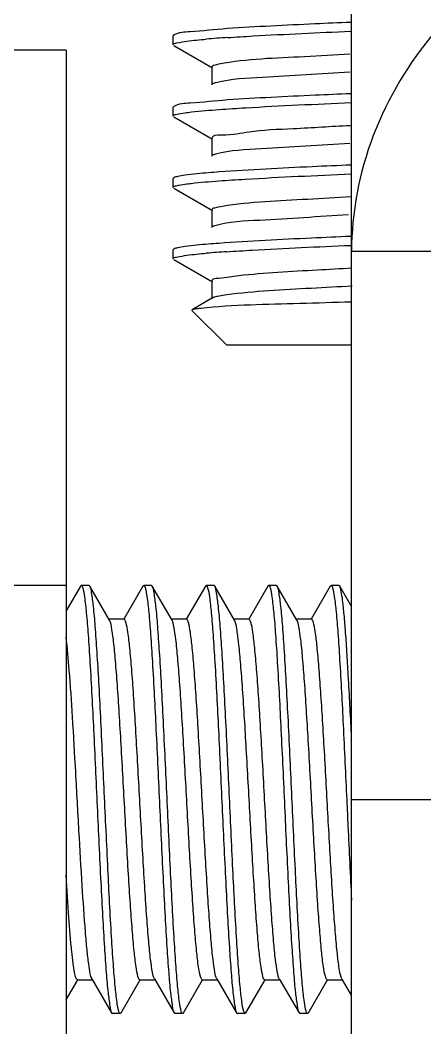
# Model space of a CAD drawing. Extents: x 1725261 to 1937680, y 860327 to 1571294.
# Drawn here: x 1846684 to 1846815.7, y 1248642.6 to 1248970.7 of the extents above; entities that cross this region are included whole.
import ezdxf

# ---------------------------------------------------------------- set-up
doc = ezdxf.new("R2010")
doc.units = 0
doc.header["$LTSCALE"] = 1000
doc.header["$MEASUREMENT"] = 0

msp = doc.modelspace()

# ---------------------------------------------------------------- linework, layer by layer
at = {"linetype": 'Continuous'}
for p, q in [((1846791.82, 1248484.61), (1846791.82, 1249091.63)), ((1846733.98, 1248965.82), (1846733.76, 1248965.57)), ((1846733.76, 1248962.67), (1846733.76, 1248965.57)), ((1846733.76, 1248962.67), (1846733.76, 1248965.57)), ((1846698.91, 1248960.87), (1846629.22, 1248960.87)), ((1846698.91, 1248960.87), (1846698.91, 1248505.18)), ((1846733.98, 1248962.41), (1846746.59, 1248955.11)), ((1846746.34, 1248955.41), (1846746.34, 1248949.6)), ((1846733.98, 1248942.59), (1846733.76, 1248942.34)), ((1846733.76, 1248939.43), (1846733.76, 1248942.34)), ((1846733.76, 1248939.43), (1846733.76, 1248942.34)), ((1846733.98, 1248939.18), (1846746.59, 1248931.88)), ((1846746.34, 1248932.17), (1846746.34, 1248926.37)), ((1846733.98, 1248919.36), (1846733.76, 1248919.11)), ((1846733.76, 1248916.2), (1846733.76, 1248919.11)), ((1846733.76, 1248916.2), (1846733.76, 1248919.11)), ((1846733.98, 1248915.95), (1846746.59, 1248908.65)), ((1846746.34, 1248908.94), (1846746.34, 1248903.13)), ((1846733.98, 1248896.13), (1846733.76, 1248895.87)), ((1846733.76, 1248892.97), (1846733.76, 1248895.87)), ((1846733.76, 1248892.97), (1846733.76, 1248895.87)), ((1846861.52, 1248895.3), (1846791.82, 1248895.3)), ((1846733.98, 1248892.72), (1846746.59, 1248885.42)), ((1846746.34, 1248885.71), (1846746.34, 1248879.9)), ((1846746.59, 1248880.2), (1846739.9, 1248876.32)), ((1846739.9, 1248876.32), (1846739.84, 1248876.15)), ((1846751.19, 1248864.8), (1846739.84, 1248876.15)), ((1846791.82, 1248864.8), (1846751.19, 1248864.8)), ((1846698.91, 1248786.63), (1846629.22, 1248786.63)), ((1846703.58, 1248786.4), (1846698.91, 1248778.34)), ((1846703.58, 1248786.4), (1846703.84, 1248786.63)), ((1846706.39, 1248786.63), (1846703.84, 1248786.63)), ((1846706.39, 1248786.63), (1846703.84, 1248786.63)), ((1846703.84, 1248786.63), (1846703.88, 1248786.62)), ((1846706.64, 1248786.4), (1846706.39, 1248786.63)), ((1846713.06, 1248775.33), (1846706.64, 1248786.4)), ((1846723.91, 1248786.4), (1846717.69, 1248775.66)), ((1846723.91, 1248786.4), (1846724.17, 1248786.63)), ((1846726.71, 1248786.63), (1846724.17, 1248786.63)), ((1846726.71, 1248786.63), (1846724.17, 1248786.63)), ((1846724.17, 1248786.63), (1846724.21, 1248786.62)), ((1846726.97, 1248786.4), (1846726.71, 1248786.63)), ((1846733.39, 1248775.33), (1846726.97, 1248786.4)), ((1846744.24, 1248786.4), (1846738.01, 1248775.66)), ((1846744.24, 1248786.4), (1846744.5, 1248786.63)), ((1846747.04, 1248786.63), (1846744.5, 1248786.63)), ((1846747.04, 1248786.63), (1846744.5, 1248786.63)), ((1846744.5, 1248786.63), (1846744.54, 1248786.62)), ((1846747.3, 1248786.4), (1846747.04, 1248786.63)), ((1846753.72, 1248775.33), (1846747.3, 1248786.4)), ((1846764.57, 1248786.4), (1846758.34, 1248775.66)), ((1846764.57, 1248786.4), (1846764.83, 1248786.63)), ((1846767.37, 1248786.63), (1846764.83, 1248786.63)), ((1846767.37, 1248786.63), (1846764.83, 1248786.63)), ((1846764.83, 1248786.63), (1846764.87, 1248786.62)), ((1846767.63, 1248786.4), (1846767.37, 1248786.63)), ((1846774.05, 1248775.33), (1846767.63, 1248786.4)), ((1846784.9, 1248786.4), (1846778.67, 1248775.66)), ((1846784.9, 1248786.4), (1846785.16, 1248786.63)), ((1846787.7, 1248786.63), (1846785.16, 1248786.63)), ((1846787.7, 1248786.63), (1846785.16, 1248786.63)), ((1846785.16, 1248786.63), (1846785.2, 1248786.62)), ((1846787.96, 1248786.4), (1846787.7, 1248786.63)), ((1846791.82, 1248779.73), (1846787.96, 1248786.4)), ((1846717.8, 1248775.59), (1846712.91, 1248775.59)), ((1846738.13, 1248775.59), (1846733.24, 1248775.59)), ((1846758.46, 1248775.59), (1846753.57, 1248775.59)), ((1846753.85, 1248775.06), (1846753.72, 1248775.33)), ((1846778.79, 1248775.59), (1846773.89, 1248775.59)), ((1846790.24, 1248716.86), (1846790.25, 1248716.68)), ((1846791.82, 1248716.93), (1846861.52, 1248716.93)), ((1846698.91, 1248651.66), (1846702.71, 1248658.2)), ((1846702.59, 1248658.27), (1846707.48, 1248658.27)), ((1846707.33, 1248658.54), (1846713.75, 1248647.46)), ((1846716.81, 1248647.46), (1846723.04, 1248658.2)), ((1846722.92, 1248658.27), (1846727.81, 1248658.27)), ((1846727.66, 1248658.54), (1846734.08, 1248647.46)), ((1846737.14, 1248647.46), (1846743.36, 1248658.2)), ((1846743.25, 1248658.27), (1846748.14, 1248658.27)), ((1846747.99, 1248658.54), (1846754.4, 1248647.46)), ((1846757.46, 1248647.46), (1846763.69, 1248658.2)), ((1846763.58, 1248658.27), (1846768.47, 1248658.27)), ((1846768.31, 1248658.54), (1846774.73, 1248647.46)), ((1846777.79, 1248647.46), (1846784.02, 1248658.2)), ((1846783.9, 1248658.27), (1846788.8, 1248658.27)), ((1846788.64, 1248658.54), (1846788.8, 1248658.27)), ((1846788.8, 1248658.27), (1846791.82, 1248653.05)), ((1846713.75, 1248647.46), (1846714.01, 1248647.24)), ((1846716.55, 1248647.24), (1846714.01, 1248647.24)), ((1846716.55, 1248647.24), (1846714.01, 1248647.24)), ((1846716.55, 1248647.24), (1846716.51, 1248647.24)), ((1846716.81, 1248647.46), (1846716.55, 1248647.24)), ((1846734.08, 1248647.46), (1846734.34, 1248647.24)), ((1846736.88, 1248647.24), (1846734.34, 1248647.24)), ((1846736.88, 1248647.24), (1846734.34, 1248647.24)), ((1846736.88, 1248647.24), (1846736.84, 1248647.24)), ((1846737.14, 1248647.46), (1846736.88, 1248647.24)), ((1846754.4, 1248647.46), (1846754.66, 1248647.24)), ((1846757.21, 1248647.24), (1846754.66, 1248647.24)), ((1846757.21, 1248647.24), (1846754.66, 1248647.24)), ((1846757.21, 1248647.24), (1846757.17, 1248647.24)), ((1846757.46, 1248647.46), (1846757.21, 1248647.24)), ((1846774.73, 1248647.46), (1846774.99, 1248647.24)), ((1846777.53, 1248647.24), (1846774.99, 1248647.24)), ((1846777.53, 1248647.24), (1846774.99, 1248647.24)), ((1846777.53, 1248647.24), (1846777.49, 1248647.24)), ((1846777.79, 1248647.46), (1846777.53, 1248647.24))]:
    msp.add_line(p, q, dxfattribs=at)
for centre, radius, start, end in [((1846778.19, 1248564.04), 401.84, 93.8141, 94.8058), ((1846777.89, 1248498.1), 398.06, 93.8424, 94.8038)]:
    msp.add_arc(centre, radius, start, end, dxfattribs=at)
for points, knots in [([(1846791.51, 1248969.94), (1846787.64, 1248969.78), (1846774.23, 1248969.18), (1846760.82, 1248968.53), (1846751.3, 1248967.88)], [0, 0, 0, 0, 0.28888, 1, 1, 1, 1]), ([(1846751.3, 1248967.88), (1846747.29, 1248967.61), (1846741.67, 1248966.83), (1846735.55, 1248966.72), (1846733.98, 1248965.82)], [0, 0, 0, 0, 0.690313, 1, 1, 1, 1]), ([(1846751.46, 1248964.99), (1846754.21, 1248965.17), (1846767.55, 1248965.98), (1846780.91, 1248966.58), (1846791.5, 1248967.04)], [0, 0, 0, 0, 0.20666, 1, 1, 1, 1]), ([(1846819.04, 1248966.99), (1846810.6, 1248956.9), (1846796.83, 1248934.27), (1846791.82, 1248908.1), (1846791.82, 1248895.3)], [0, 0, 0, 0, 0.506705, 1, 1, 1, 1]), ([(1846733.76, 1248962.67), (1846733.76, 1248963.09), (1846735.98, 1248963.37), (1846737.11, 1248963.67), (1846738.23, 1248963.82)], [0, 0, 0, 0, 0.271559, 1, 1, 1, 1]), ([(1846791.29, 1248959.53), (1846786.36, 1248959.27), (1846772.15, 1248958.37), (1846757.8, 1248958.06), (1846748.65, 1248956.3)], [0, 0, 0, 0, 0.346423, 1, 1, 1, 1]), ([(1846748.65, 1248956.3), (1846748.07, 1248956.18), (1846747.39, 1248956.03), (1846746.34, 1248955.65), (1846746.34, 1248955.41)], [0, 0, 0, 0, 0.709574, 1, 1, 1, 1]), ([(1846791.29, 1248953.72), (1846781.78, 1248953.23), (1846767.32, 1248952.16), (1846752.65, 1248951.5), (1846747.76, 1248950.29)], [0, 0, 0, 0, 0.653589, 1, 1, 1, 1]), ([(1846747.76, 1248950.29), (1846747.52, 1248950.24), (1846747.13, 1248950.13), (1846746.74, 1248949.98), (1846746.59, 1248949.89)], [0, 0, 0, 0, 0.589728, 1, 1, 1, 1]), ([(1846791.5, 1248946.71), (1846787.65, 1248946.54), (1846774.3, 1248945.95), (1846760.94, 1248945.3), (1846751.46, 1248944.66)], [0, 0, 0, 0, 0.28855, 1, 1, 1, 1]), ([(1846751.46, 1248944.66), (1846747.41, 1248944.38), (1846741.74, 1248943.6), (1846735.56, 1248943.5), (1846733.98, 1248942.59)], [0, 0, 0, 0, 0.690488, 1, 1, 1, 1]), ([(1846748.76, 1248941.56), (1846751.61, 1248941.77), (1846765.9, 1248942.68), (1846780.2, 1248943.32), (1846791.65, 1248943.81)], [0, 0, 0, 0, 0.199878, 1, 1, 1, 1]), ([(1846733.76, 1248939.43), (1846733.76, 1248939.8), (1846735.65, 1248940.11), (1846736.63, 1248940.36), (1846737.6, 1248940.5)], [0, 0, 0, 0, 0.274156, 1, 1, 1, 1]), ([(1846737.6, 1248940.5), (1846738.31, 1248940.6), (1846742.02, 1248941.05), (1846745.75, 1248941.34), (1846748.76, 1248941.56)], [0, 0, 0, 0, 0.191478, 1, 1, 1, 1]), ([(1846791.31, 1248936.3), (1846785.15, 1248935.98), (1846774.54, 1248935.24), (1846759.49, 1248934.77), (1846752.62, 1248933.01), (1846746.34, 1248933.26), (1846746.34, 1248932.17)], [0, 0, 0, 0, 0.408978, 0.726291, 0.927833, 1, 1, 1, 1]), ([(1846791.3, 1248930.49), (1846781.68, 1248929.99), (1846767.16, 1248928.86), (1846752.38, 1248928.3), (1846747.55, 1248927.01)], [0, 0, 0, 0, 0.658464, 1, 1, 1, 1]), ([(1846747.55, 1248927.01), (1846747.36, 1248926.96), (1846747.03, 1248926.86), (1846746.72, 1248926.73), (1846746.59, 1248926.66)], [0, 0, 0, 0, 0.581089, 1, 1, 1, 1]), ([(1846748.76, 1248921.24), (1846747.62, 1248921.15), (1846743.89, 1248920.86), (1846740.16, 1248920.53), (1846737.6, 1248920.17)], [0, 0, 0, 0, 0.307315, 1, 1, 1, 1]), ([(1846748.62, 1248918.32), (1846751.48, 1248918.53), (1846765.81, 1248919.45), (1846780.16, 1248920.09), (1846791.64, 1248920.58)], [0, 0, 0, 0, 0.199508, 1, 1, 1, 1]), ([(1846791.65, 1248923.48), (1846787.44, 1248923.3), (1846773.14, 1248922.66), (1846758.84, 1248921.97), (1846748.76, 1248921.24)], [0, 0, 0, 0, 0.294353, 1, 1, 1, 1]), ([(1846733.76, 1248916.2), (1846733.76, 1248916.57), (1846735.63, 1248916.88), (1846736.61, 1248917.13), (1846737.56, 1248917.26)], [0, 0, 0, 0, 0.274335, 1, 1, 1, 1]), ([(1846737.6, 1248920.17), (1846736.81, 1248920.06), (1846735.6, 1248919.85), (1846734.37, 1248919.58), (1846733.98, 1248919.36)], [0, 0, 0, 0, 0.643846, 1, 1, 1, 1]), ([(1846737.56, 1248917.26), (1846738.26, 1248917.36), (1846741.94, 1248917.81), (1846745.64, 1248918.1), (1846748.62, 1248918.32)], [0, 0, 0, 0, 0.191445, 1, 1, 1, 1]), ([(1846791.55, 1248913.08), (1846786.86, 1248912.84), (1846772.94, 1248912.01), (1846758.93, 1248911.49), (1846749.77, 1248910.03)], [0, 0, 0, 0, 0.335812, 1, 1, 1, 1]), ([(1846749.77, 1248910.03), (1846748.91, 1248909.89), (1846747.99, 1248909.67), (1846746.33, 1248909.28), (1846746.34, 1248908.94)], [0, 0, 0, 0, 0.720112, 1, 1, 1, 1]), ([(1846790.77, 1248907.23), (1846781.12, 1248906.73), (1846766.73, 1248905.52), (1846751.99, 1248905.1), (1846747.31, 1248903.71)], [0, 0, 0, 0, 0.664513, 1, 1, 1, 1]), ([(1846747.31, 1248903.71), (1846747.17, 1248903.67), (1846746.93, 1248903.59), (1846746.69, 1248903.48), (1846746.59, 1248903.43)], [0, 0, 0, 0, 0.569413, 1, 1, 1, 1]), ([(1846748.62, 1248897.99), (1846747.49, 1248897.91), (1846743.8, 1248897.62), (1846740.1, 1248897.29), (1846737.56, 1248896.93)], [0, 0, 0, 0, 0.307366, 1, 1, 1, 1]), ([(1846791.45, 1248900.24), (1846787.24, 1248900.06), (1846772.96, 1248899.42), (1846758.68, 1248898.73), (1846748.62, 1248897.99)], [0, 0, 0, 0, 0.294609, 1, 1, 1, 1]), ([(1846751.21, 1248895.27), (1846753.97, 1248895.46), (1846767.37, 1248896.28), (1846780.78, 1248896.88), (1846791.43, 1248897.34)], [0, 0, 0, 0, 0.206107, 1, 1, 1, 1]), ([(1846733.76, 1248892.97), (1846733.76, 1248893.39), (1846735.98, 1248893.67), (1846737.1, 1248893.97), (1846738.22, 1248894.12)], [0, 0, 0, 0, 0.271614, 1, 1, 1, 1]), ([(1846737.56, 1248896.93), (1846736.78, 1248896.82), (1846735.58, 1248896.62), (1846734.36, 1248896.35), (1846733.98, 1248896.13)], [0, 0, 0, 0, 0.643454, 1, 1, 1, 1]), ([(1846755.08, 1248887.45), (1846752.9, 1248887.23), (1846750.84, 1248886.57), (1846746.33, 1248886.5), (1846746.34, 1248885.71)], [0, 0, 0, 0, 0.734394, 1, 1, 1, 1]), ([(1846791.93, 1248889.86), (1846788.17, 1248889.67), (1846775.87, 1248889.01), (1846763.57, 1248888.31), (1846755.08, 1248887.45)], [0, 0, 0, 0, 0.306539, 1, 1, 1, 1]), ([(1846751.19, 1248881.19), (1846750.37, 1248881.08), (1846749.02, 1248880.88), (1846747.68, 1248880.6), (1846747.16, 1248880.43)], [0, 0, 0, 0, 0.599115, 1, 1, 1, 1]), ([(1846792, 1248884.06), (1846787.56, 1248883.83), (1846773.95, 1248883.06), (1846760.3, 1248882.42), (1846751.19, 1248881.19)], [0, 0, 0, 0, 0.325706, 1, 1, 1, 1]), ([(1846791.71, 1248878.89), (1846786.12, 1248878.73), (1846769.8, 1248878.16), (1846753.43, 1248877.94), (1846742.74, 1248876.82)], [0, 0, 0, 0, 0.34233, 1, 1, 1, 1]), ([(1846747.16, 1248880.43), (1846747.05, 1248880.39), (1846746.85, 1248880.33), (1846746.67, 1248880.24), (1846746.59, 1248880.2)], [0, 0, 0, 0, 0.559909, 1, 1, 1, 1]), ([(1846742.74, 1248876.82), (1846742.1, 1248876.76), (1846741.17, 1248876.62), (1846740.18, 1248876.48), (1846739.9, 1248876.32)], [0, 0, 0, 0, 0.666426, 1, 1, 1, 1]), ([(1846703.88, 1248786.62), (1846703.92, 1248786.61), (1846704.17, 1248786.43), (1846704.24, 1248786.12), (1846704.32, 1248785.89)], [0, 0, 0, 0, 0.146246, 1, 1, 1, 1]), ([(1846704.32, 1248785.89), (1846704.62, 1248784.92), (1846705.02, 1248782.19), (1846705.59, 1248777.09), (1846706.14, 1248769.98), (1846706.97, 1248757.28), (1846707.92, 1248738.63), (1846709.03, 1248714.74), (1846709.97, 1248694.46), (1846710.77, 1248679.19), (1846711.34, 1248669.36), (1846711.92, 1248661.12), (1846712.44, 1248654.68), (1846713.05, 1248650.38), (1846713.37, 1248648.11), (1846713.75, 1248647.46)], [0, 0, 0, 0, 0.021868, 0.059293, 0.111148, 0.175758, 0.334416, 0.514504, 0.692433, 0.773207, 0.844889, 0.905123, 0.951944, 0.983855, 1, 1, 1, 1]), ([(1846716.08, 1248647.98), (1846715.77, 1248648.95), (1846715.37, 1248651.68), (1846714.8, 1248656.79), (1846714.25, 1248663.9), (1846713.42, 1248676.6), (1846712.47, 1248695.25), (1846711.37, 1248719.13), (1846710.42, 1248739.41), (1846709.63, 1248754.68), (1846709.06, 1248764.51), (1846708.47, 1248772.75), (1846707.96, 1248779.19), (1846707.34, 1248783.48), (1846707.02, 1248785.76), (1846706.64, 1248786.4)], [0, 0, 0, 0, 0.021893, 0.059337, 0.111209, 0.175831, 0.334488, 0.514558, 0.692467, 0.773229, 0.8449, 0.905129, 0.951948, 0.983856, 1, 1, 1, 1]), ([(1846724.21, 1248786.62), (1846724.25, 1248786.61), (1846724.49, 1248786.44), (1846724.56, 1248786.14), (1846724.64, 1248785.91)], [0, 0, 0, 0, 0.147522, 1, 1, 1, 1]), ([(1846724.64, 1248785.91), (1846724.95, 1248784.96), (1846725.34, 1248782.24), (1846725.92, 1248777.16), (1846726.47, 1248770.06), (1846727.29, 1248757.37), (1846728.24, 1248738.72), (1846729.35, 1248714.82), (1846730.3, 1248694.52), (1846731.09, 1248679.23), (1846731.66, 1248669.39), (1846732.25, 1248661.13), (1846732.76, 1248654.69), (1846733.38, 1248650.38), (1846733.7, 1248648.11), (1846734.08, 1248647.46)], [0, 0, 0, 0, 0.02168, 0.058952, 0.110694, 0.175227, 0.333837, 0.514005, 0.692077, 0.772934, 0.8447, 0.905011, 0.95189, 0.983838, 1, 1, 1, 1]), ([(1846736.41, 1248647.98), (1846736.1, 1248648.94), (1846735.7, 1248651.68), (1846735.13, 1248656.78), (1846734.58, 1248663.89), (1846733.75, 1248676.59), (1846732.8, 1248695.24), (1846731.69, 1248719.12), (1846730.75, 1248739.41), (1846729.95, 1248754.68), (1846729.38, 1248764.51), (1846728.8, 1248772.75), (1846728.28, 1248779.19), (1846727.67, 1248783.48), (1846727.35, 1248785.76), (1846726.97, 1248786.4)], [0, 0, 0, 0, 0.021869, 0.059298, 0.111159, 0.175773, 0.334425, 0.514513, 0.692436, 0.773203, 0.844885, 0.905123, 0.951945, 0.983855, 1, 1, 1, 1]), ([(1846744.54, 1248786.62), (1846744.58, 1248786.61), (1846744.82, 1248786.43), (1846744.9, 1248786.12), (1846744.97, 1248785.89)], [0, 0, 0, 0, 0.146192, 1, 1, 1, 1]), ([(1846744.97, 1248785.89), (1846745.28, 1248784.92), (1846745.68, 1248782.19), (1846746.25, 1248777.08), (1846746.8, 1248769.98), (1846747.62, 1248757.27), (1846748.58, 1248738.63), (1846749.68, 1248714.74), (1846750.63, 1248694.45), (1846751.42, 1248679.19), (1846751.99, 1248669.36), (1846752.58, 1248661.12), (1846753.09, 1248654.68), (1846753.71, 1248650.38), (1846754.03, 1248648.11), (1846754.4, 1248647.46)], [0, 0, 0, 0, 0.021875, 0.059308, 0.111172, 0.175789, 0.334441, 0.514524, 0.692444, 0.773209, 0.844888, 0.905124, 0.951946, 0.983855, 1, 1, 1, 1]), ([(1846756.74, 1248647.96), (1846756.43, 1248648.91), (1846756.03, 1248651.63), (1846755.46, 1248656.71), (1846754.91, 1248663.81), (1846754.09, 1248676.5), (1846753.13, 1248695.15), (1846752.03, 1248719.05), (1846751.08, 1248739.35), (1846750.28, 1248754.64), (1846749.71, 1248764.48), (1846749.13, 1248772.73), (1846748.61, 1248779.18), (1846748, 1248783.48), (1846747.68, 1248785.76), (1846747.3, 1248786.4)], [0, 0, 0, 0, 0.021696, 0.058981, 0.110733, 0.175273, 0.333889, 0.51405, 0.692109, 0.772959, 0.844718, 0.905021, 0.951895, 0.98384, 1, 1, 1, 1]), ([(1846764.87, 1248786.62), (1846764.91, 1248786.61), (1846765.15, 1248786.43), (1846765.23, 1248786.12), (1846765.3, 1248785.88)], [0, 0, 0, 0, 0.146067, 1, 1, 1, 1]), ([(1846765.3, 1248785.88), (1846765.61, 1248784.92), (1846766.01, 1248782.18), (1846766.58, 1248777.08), (1846767.13, 1248769.97), (1846767.95, 1248757.26), (1846768.91, 1248738.62), (1846770.01, 1248714.73), (1846770.95, 1248694.45), (1846771.75, 1248679.18), (1846772.32, 1248669.35), (1846772.91, 1248661.11), (1846773.42, 1248654.68), (1846774.04, 1248650.38), (1846774.36, 1248648.11), (1846774.73, 1248647.46)], [0, 0, 0, 0, 0.021894, 0.059339, 0.111212, 0.175833, 0.334492, 0.514561, 0.69247, 0.773231, 0.844902, 0.905131, 0.951948, 0.983856, 1, 1, 1, 1]), ([(1846777.06, 1248647.98), (1846776.75, 1248648.94), (1846776.35, 1248651.68), (1846775.78, 1248656.78), (1846775.23, 1248663.89), (1846774.41, 1248676.59), (1846773.46, 1248695.24), (1846772.35, 1248719.12), (1846771.41, 1248739.41), (1846770.61, 1248754.68), (1846770.04, 1248764.51), (1846769.46, 1248772.75), (1846768.94, 1248779.19), (1846768.33, 1248783.48), (1846768, 1248785.76), (1846767.63, 1248786.4)], [0, 0, 0, 0, 0.021872, 0.059299, 0.111157, 0.175768, 0.334426, 0.51451, 0.692437, 0.773209, 0.84489, 0.905124, 0.951944, 0.983855, 1, 1, 1, 1]), ([(1846785.2, 1248786.62), (1846785.24, 1248786.61), (1846785.48, 1248786.43), (1846785.55, 1248786.13), (1846785.63, 1248785.89)], [0, 0, 0, 0, 0.14652, 1, 1, 1, 1]), ([(1846785.63, 1248785.89), (1846785.93, 1248784.96), (1846786.32, 1248782.32), (1846786.88, 1248777.39), (1846787.42, 1248770.54), (1846788.22, 1248758.27), (1846789.16, 1248740.18), (1846789.87, 1248724.97), (1846790.24, 1248716.86)], [0, 0, 0, 0, 0.0425, 0.114919, 0.215181, 0.340186, 0.648075, 1, 1, 1, 1]), ([(1846791.82, 1248737.27), (1846791.52, 1248743.5), (1846790.94, 1248754.83), (1846790.15, 1248768.12), (1846789.46, 1248776.68), (1846789.02, 1248781.23), (1846788.54, 1248784.3), (1846788.24, 1248785.92), (1846787.96, 1248786.4)], [0, 0, 0, 0, 0.379707, 0.689476, 0.809337, 0.902177, 0.966048, 1, 1, 1, 1]), ([(1846722.92, 1248658.27), (1846722.78, 1248658.27), (1846722.49, 1248658.69), (1846722.09, 1248660.03), (1846721.55, 1248663.14), (1846720.99, 1248668.16), (1846720.4, 1248674.99), (1846719.8, 1248683.31), (1846719.2, 1248692.86), (1846718.59, 1248703.27), (1846717.79, 1248717.79), (1846717, 1248732.18), (1846716.18, 1248745.91), (1846715.58, 1248754.89), (1846714.98, 1248762.49), (1846714.42, 1248768.47), (1846713.8, 1248772.53), (1846713.43, 1248774.69), (1846713.06, 1248775.33)], [0, 0, 0, 0, 0.003456, 0.010692, 0.037889, 0.081613, 0.140407, 0.212192, 0.2944, 0.384075, 0.47799, 0.664972, 0.751304, 0.828651, 0.894236, 0.945722, 0.981321, 1, 1, 1, 1]), ([(1846727.66, 1248658.54), (1846727.29, 1248659.17), (1846726.92, 1248661.33), (1846726.3, 1248665.39), (1846725.75, 1248671.38), (1846725.14, 1248678.98), (1846724.55, 1248687.96), (1846723.72, 1248701.69), (1846722.93, 1248716.08), (1846722.13, 1248730.6), (1846721.52, 1248741.01), (1846720.92, 1248750.55), (1846720.33, 1248758.88), (1846719.73, 1248765.71), (1846719.18, 1248770.72), (1846718.63, 1248773.83), (1846718.23, 1248775.18), (1846717.94, 1248775.59), (1846717.8, 1248775.59)], [0, 0, 0, 0, 0.01868, 0.054278, 0.105764, 0.171348, 0.248694, 0.335026, 0.52201, 0.615925, 0.705601, 0.787808, 0.859593, 0.918386, 0.962109, 0.989306, 0.996546, 1, 1, 1, 1]), ([(1846743.25, 1248658.27), (1846743.11, 1248658.27), (1846742.82, 1248658.69), (1846742.42, 1248660.03), (1846741.87, 1248663.14), (1846741.32, 1248668.16), (1846740.72, 1248674.99), (1846740.13, 1248683.31), (1846739.53, 1248692.86), (1846738.92, 1248703.27), (1846738.12, 1248717.79), (1846737.33, 1248732.18), (1846736.5, 1248745.91), (1846735.91, 1248754.89), (1846735.3, 1248762.49), (1846734.75, 1248768.47), (1846734.13, 1248772.53), (1846733.76, 1248774.69), (1846733.39, 1248775.33)], [0, 0, 0, 0, 0.003455, 0.010693, 0.037891, 0.081614, 0.140407, 0.212192, 0.2944, 0.384075, 0.47799, 0.664974, 0.751306, 0.828653, 0.894237, 0.945722, 0.98132, 1, 1, 1, 1]), ([(1846747.99, 1248658.54), (1846747.62, 1248659.17), (1846747.25, 1248661.33), (1846746.63, 1248665.39), (1846746.07, 1248671.38), (1846745.47, 1248678.98), (1846744.87, 1248687.96), (1846744.05, 1248701.69), (1846743.26, 1248716.08), (1846742.45, 1248730.6), (1846741.85, 1248741.01), (1846741.25, 1248750.55), (1846740.65, 1248758.88), (1846740.06, 1248765.71), (1846739.5, 1248770.72), (1846738.96, 1248773.83), (1846738.56, 1248775.18), (1846738.26, 1248775.59), (1846738.13, 1248775.59)], [0, 0, 0, 0, 0.018679, 0.054277, 0.105763, 0.171348, 0.248695, 0.335027, 0.52201, 0.615925, 0.7056, 0.787807, 0.859593, 0.918386, 0.96211, 0.989308, 0.996544, 1, 1, 1, 1]), ([(1846763.58, 1248658.27), (1846763.44, 1248658.27), (1846763.15, 1248658.68), (1846762.76, 1248659.99), (1846762.22, 1248663.02), (1846761.67, 1248667.91), (1846761.08, 1248674.58), (1846760.5, 1248682.72), (1846759.9, 1248692.07), (1846759.31, 1248702.29), (1846758.51, 1248716.61), (1846757.56, 1248733.91), (1846756.58, 1248750.21), (1846755.73, 1248761.32), (1846755.17, 1248767.52), (1846754.58, 1248771.92), (1846754.17, 1248774.27), (1846753.85, 1248775.06)], [0, 0, 0, 0, 0.003398, 0.010481, 0.037063, 0.079811, 0.137346, 0.207687, 0.288384, 0.376611, 0.469274, 0.654855, 0.819309, 0.886268, 0.939811, 0.978111, 1, 1, 1, 1]), ([(1846768.31, 1248658.54), (1846767.95, 1248659.17), (1846767.58, 1248661.33), (1846766.95, 1248665.39), (1846766.4, 1248671.38), (1846765.8, 1248678.98), (1846765.2, 1248687.96), (1846764.37, 1248701.69), (1846763.59, 1248716.08), (1846762.78, 1248730.6), (1846762.18, 1248741.01), (1846761.58, 1248750.55), (1846760.98, 1248758.88), (1846760.39, 1248765.71), (1846759.83, 1248770.72), (1846759.29, 1248773.83), (1846758.89, 1248775.18), (1846758.59, 1248775.59), (1846758.46, 1248775.59)], [0, 0, 0, 0, 0.01868, 0.054279, 0.105766, 0.17135, 0.248697, 0.335029, 0.522011, 0.615926, 0.705601, 0.78781, 0.859595, 0.918388, 0.962111, 0.989307, 0.996546, 1, 1, 1, 1]), ([(1846783.9, 1248658.27), (1846783.77, 1248658.27), (1846783.47, 1248658.69), (1846783.07, 1248660.03), (1846782.53, 1248663.14), (1846781.98, 1248668.16), (1846781.38, 1248674.99), (1846780.78, 1248683.31), (1846780.18, 1248692.86), (1846779.58, 1248703.27), (1846778.77, 1248717.79), (1846777.99, 1248732.18), (1846777.16, 1248745.91), (1846776.56, 1248754.89), (1846775.96, 1248762.49), (1846775.41, 1248768.47), (1846774.79, 1248772.53), (1846774.42, 1248774.69), (1846774.05, 1248775.33)], [0, 0, 0, 0, 0.003456, 0.010692, 0.037889, 0.081613, 0.140406, 0.212192, 0.294399, 0.384075, 0.477989, 0.664972, 0.751304, 0.828651, 0.894236, 0.945722, 0.981321, 1, 1, 1, 1]), ([(1846788.4, 1248659.12), (1846788.1, 1248660.04), (1846787.68, 1248662.57), (1846787.1, 1248667.24), (1846786.54, 1248673.63), (1846785.7, 1248684.86), (1846784.73, 1248701.13), (1846783.79, 1248718.32), (1846783.01, 1248732.46), (1846782.42, 1248742.51), (1846781.83, 1248751.68), (1846781.25, 1248759.65), (1846780.67, 1248766.18), (1846780.13, 1248770.96), (1846779.6, 1248773.92), (1846779.21, 1248775.2), (1846778.92, 1248775.59), (1846778.79, 1248775.59)], [0, 0, 0, 0, 0.024737, 0.065402, 0.120735, 0.188882, 0.353983, 0.53832, 0.629884, 0.716845, 0.796224, 0.865309, 0.92175, 0.963653, 0.989702, 0.996649, 1, 1, 1, 1]), ([(1846707.33, 1248658.54), (1846707.04, 1248659.04), (1846706.69, 1248660.7), (1846706.18, 1248663.83), (1846705.69, 1248668.39), (1846704.95, 1248676.85), (1846704.09, 1248689.78), (1846703.09, 1248707.08), (1846702.09, 1248725.4), (1846701.1, 1248742.85), (1846700.12, 1248757.57), (1846699.37, 1248766.27), (1846698.91, 1248769.88)], [0, 0, 0, 0, 0.015697, 0.044446, 0.085716, 0.138485, 0.272802, 0.433446, 0.603652, 0.765638, 0.902498, 1, 1, 1, 1]), ([(1846790.25, 1248716.68), (1846790.38, 1248713.86), (1846790.88, 1248703.03), (1846791.4, 1248692.19), (1846791.82, 1248684.17)], [0, 0, 0, 0, 0.259611, 1, 1, 1, 1]), ([(1846702.59, 1248658.27), (1846702.34, 1248658.27), (1846701.95, 1248659.34), (1846701.59, 1248660.9), (1846701.14, 1248663.91), (1846700.71, 1248667.82), (1846700.25, 1248672.78), (1846699.62, 1248681.03), (1846699.2, 1248687.64), (1846698.91, 1248692.29)], [0, 0, 0, 0, 0.021802, 0.074827, 0.160247, 0.276725, 0.42207, 0.593424, 1, 1, 1, 1]), ([(1846716.51, 1248647.24), (1846716.47, 1248647.25), (1846716.23, 1248647.44), (1846716.15, 1248647.74), (1846716.08, 1248647.98)], [0, 0, 0, 0, 0.146075, 1, 1, 1, 1]), ([(1846736.84, 1248647.24), (1846736.8, 1248647.25), (1846736.56, 1248647.44), (1846736.48, 1248647.74), (1846736.41, 1248647.98)], [0, 0, 0, 0, 0.146237, 1, 1, 1, 1]), ([(1846757.17, 1248647.24), (1846757.13, 1248647.25), (1846756.89, 1248647.43), (1846756.81, 1248647.73), (1846756.74, 1248647.96)], [0, 0, 0, 0, 0.147411, 1, 1, 1, 1]), ([(1846777.49, 1248647.24), (1846777.45, 1248647.25), (1846777.21, 1248647.44), (1846777.14, 1248647.74), (1846777.06, 1248647.98)], [0, 0, 0, 0, 0.14622, 1, 1, 1, 1])]:
    msp.add_open_spline(points, degree=3, knots=knots, dxfattribs=at)
for points in [[(1846738.23, 1248963.82), (1846740.32, 1248964.09), (1846742.42, 1248964.28), (1846744.52, 1248964.46)], [(1846738.22, 1248894.12), (1846740.32, 1248894.39), (1846742.44, 1248894.59), (1846744.55, 1248894.77)], [(1846788.64, 1248658.54), (1846788.53, 1248658.72), (1846788.46, 1248658.92), (1846788.4, 1248659.12)]]:
    msp.add_open_spline(points, degree=3, dxfattribs=at)

doc.saveas('drawing.dxf')
